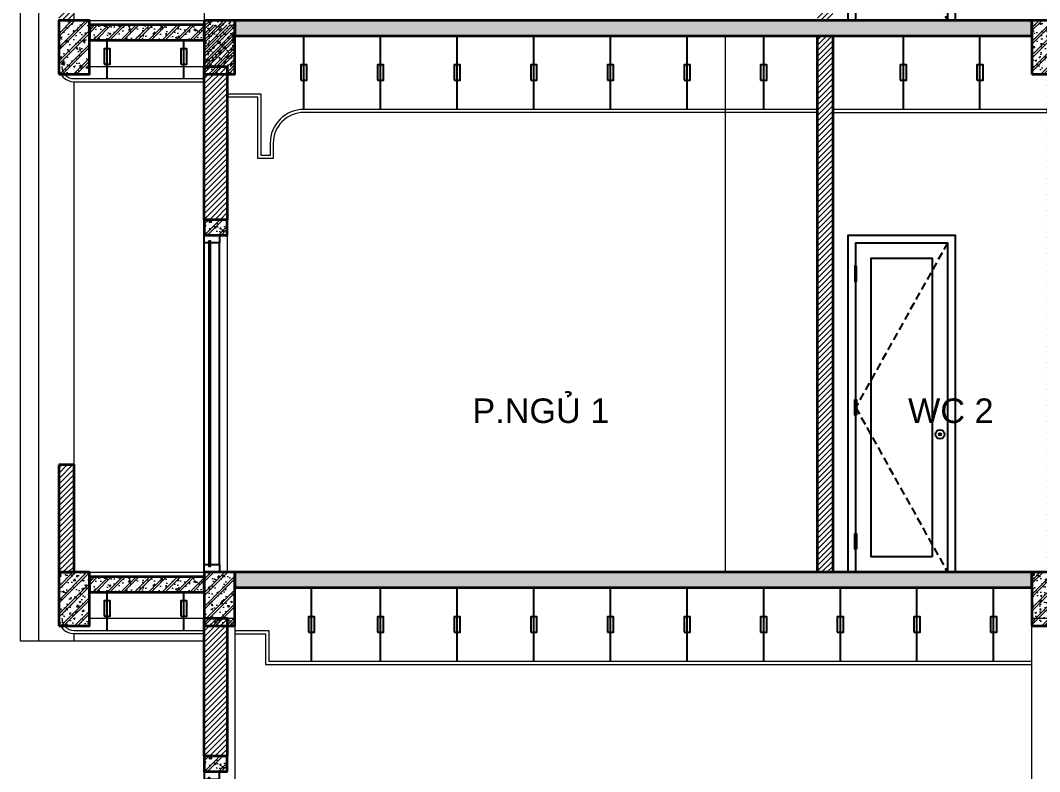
# Model space of a CAD drawing. Header units: inches. Extents: x 236662 to 497023, y -248575 to 81795.
# Drawn here: x 313616 to 320266, y -97452 to -92552 of the extents above; entities that cross this region are included whole.
import ezdxf

# ---------------------------------------------------------------- set-up
doc = ezdxf.new("R2010")
doc.units = ezdxf.units.IN
doc.header["$LTSCALE"] = 10
doc.header["$MEASUREMENT"] = 0
doc.linetypes.add('HIDDEN', pattern=[0.375, 0.25, -0.125])
for name, color, linetype in [('01. HP_TEXT', 9, 'Continuous'), ('04. HP_CUA', 153, 'Continuous'), ('07. HP_KY HIEU', 43, 'Continuous')]:
    doc.layers.add(name, color=color, linetype=linetype)
for name, color, linetype, lineweight in [('02. HP_BE TONG', 1, 'Continuous', 35), ('03. HP_TUONG', 2, 'Continuous', 35), ('06. HP_THAY 1', 134, 'Continuous', 15), ('06. HP_THAY 2', 147, 'Continuous', 13), ('09_HP_HATCH', 8, 'Continuous', 5)]:
    doc.layers.add(name, color=color, linetype=linetype, lineweight=lineweight)
doc.styles.add('TEXT (none)', font='arial.ttf')
pattern_1 = [(45, (329815.53, -100451.71), (-17.67767, 17.67767), [])]

# ---------------------------------------------------------------- blocks, each defined once
blk = doc.blocks.new('ÁDASDASDWD')
at = {"layer": '09_HP_HATCH'}
h = blk.add_hatch(dxfattribs=at)
h.set_pattern_fill('CHAU-01', color=256, scale=15, pattern_type=2)
h.set_pattern_definition([(50, (-55376.965, -37444.2), (107.58903, -9.41282), [11.25, -123.75]), (355, (-55376.97, -37444.2), (-20.8127, 112.82882), [9, -99]), (100.4514, (-55368, -37444.99), (86.7764, 103.41593), [9.56103, -105.17132]), (46.1842, (-55376.97, -37414.2), (160.08616, -24.82785), [16.875, -185.625]), (96.6356, (-55363.62, -37416.27), (140.1994, 146.11768), [14.34154, -157.75695]), (351.1842, (-55376.97, -37414.2), (140.1993, 146.1178), [13.5, -148.5]), (21, (-55361.965, -37421.7), (89.53606, -60.39283), [11.25, -123.75]), (326, (-55361.97, -37421.7), (36.4973, 108.7725), [9, -99]), (71.4514, (-55354.5, -37426.73), (126.0334, 48.37957), [9.56103, -105.17132]), (37.5, (-55376.965, -37444.2), (1.823978, 49.934078), [0, -97.8, 0, -100.5, 0, -99.375]), (7.5, (-55376.965, -37444.2), (39.46043, 59.161757), [0, -57.3, 0, -95.55, 0, -37.875]), (327.5, (-55410.415, -37444.2), (80.073365, -3.38323), [0, -37.5, 0, -117, 0, -155.25]), (317.5, (-55425.415, -37444.2), (87.477925, 15.01575), [0, -48.75, 0, -77.7, 0, -110.25]), (45, (-55376.965, -37444.2), (-45.07806, 45.07806), []), (45, (-55376.965, -37425.827), (-45.07806, 45.07806), [])])
h.paths.add_polyline_path([(-100, -350), (100, -350), (100, 0), (-100, 0)])
at = {"layer": '02. HP_BE TONG'}
blk.add_lwpolyline([(-100, -350), (100, -350), (100, 0), (-100, 0)], close=True, dxfattribs=at)
blk = doc.blocks.new('*U174')
for p, q in [((0, 2400), (0, 2750)), ((100, 2400), (100, 2750)), ((0, 0), (0, 2350)), ((65, 70), (65, 2295)), ((100, 70), (100, 2295))]:
    blk.add_line(p, q)
for points in [[(100, 2800), (100, 2750), (73, 2750), (73, 2760), (65, 2760), (65, 2750), (0, 2750), (0, 2800)], [(65, 2400), (65, 2390), (73, 2390), (73, 2400), (100, 2400), (100, 2365), (65, 2365), (65, 2350), (0, 2350), (0, 2400)], [(65, 2365), (65, 2295), (78.5, 2295), (78.5, 2305), (86.5, 2305), (86.5, 2295), (100, 2295), (100, 2365)], [(78.5, 60), (78.5, 70), (65, 70), (65, 0), (100, 0), (100, 70), (86.5, 70), (86.5, 60)]]:
    blk.add_lwpolyline(points, close=True)
at = {"color": 8}
for points in [[(73, 2390), (65, 2390), (65, 2760), (73, 2760)], [(86.5, 60), (78.5, 60), (78.5, 2305), (86.5, 2305)]]:
    blk.add_lwpolyline(points, close=True, dxfattribs=at)
blk = doc.blocks.new('*U308')
for p, q in [((0, 50), (0, 2150)), ((100, 50), (100, 2150))]:
    blk.add_line(p, q)
for points in [[(0, 2150), (60, 2150), (60, 2160), (70, 2160), (70, 2150), (100, 2150), (100, 2200), (0, 2200)], [(0, 0), (100, 0), (100, 50), (70, 50), (70, 40), (60, 40), (60, 50), (0, 50)]]:
    blk.add_lwpolyline(points, close=True)
at = {"color": 8}
blk.add_lwpolyline([(70, 40), (60, 40), (60, 2160), (70, 2160)], close=True, dxfattribs=at)
blk = doc.blocks.new('*U310')
at = {"ltscale": 20}
h = blk.add_hatch(dxfattribs=at)
h.set_pattern_fill('_USER', color=8, scale=34, angle=32.99202, style=0, pattern_type=0)
h.set_pattern_definition([(180, (55, 2000), (2e-12, -34), [])])
h.paths.add_polyline_path([(55, 2000), (45, 2000), (45, 1900), (55, 1900)])
h = blk.add_hatch(dxfattribs=at)
h.set_pattern_fill('_USER', color=8, scale=34, angle=32.99202, style=0, pattern_type=0)
h.set_pattern_definition([(180, (55, 1025), (4e-12, 34), [])])
h.paths.add_polyline_path([(55, 1025), (45, 1025), (45, 1125), (55, 1125)])
h = blk.add_hatch(dxfattribs=at)
h.set_pattern_fill('_USER', color=8, scale=34, angle=32.99202, style=0, pattern_type=0)
h.set_pattern_definition([(180, (55, 150), (4e-12, 34), [])])
h.paths.add_polyline_path([(55, 150), (45, 150), (45, 250), (55, 250)])
for points in [[(50, 0), (0, 0), (0, 2200), (700, 2200), (700, 0), (650, 0)], [(50, 2000), (50, 2150), (650, 2150), (650, 0), (50, 0), (50, 150)], [(50, 1125), (50, 1900)], [(50, 250), (50, 1025)]]:
    blk.add_lwpolyline(points)
at = {"color": 8, "linetype": 'HIDDEN', "ltscale": 20}
blk.add_lwpolyline([(650, 2150), (50, 1075), (650, 0)], dxfattribs=at)
for points in [[(55, 2000), (45, 2000), (45, 1900), (55, 1900)], [(550, 100), (150, 100), (150, 2050), (550, 2050)], [(55, 1025), (45, 1025), (45, 1125), (55, 1125)], [(55, 150), (45, 150), (45, 250), (55, 250)]]:
    blk.add_lwpolyline(points, close=True)
for radius in [30, 7]:
    blk.add_circle((600, 900), radius)

msp = doc.modelspace()

# ---------------------------------------------------------------- hatches: boundary and pattern name
at = {"layer": '09_HP_HATCH'}
h = msp.add_hatch(dxfattribs=at)
h.set_pattern_fill('ANSI31', color=8, scale=200)
h.set_pattern_definition(pattern_1)
h.paths.add_polyline_path([(318915.5, -89051.7), (318815.5, -89051.7), (318815.5, -92551.7), (318915.5, -92551.7)])
h.paths.add_polyline_path([(320415.5, -89251.7), (320315.5, -89251.7), (320315.5, -92551.7), (320415.5, -92551.7)])
h.paths.add_polyline_path([(318915.5, -92651.7), (318815.5, -92651.7), (318815.5, -96151.7), (318915.5, -96151.7)])
h.paths.add_polyline_path([(320415.5, -92851.7), (320315.5, -92851.7), (320315.5, -96151.7), (320415.5, -96151.7)])
h = msp.add_hatch(dxfattribs=at)
h.set_pattern_fill('ANSI31', color=8, scale=200)
h.set_pattern_definition(pattern_1)
h.paths.add_polyline_path([(313965.5, -91851.7), (313865.5, -91851.7), (313865.5, -92551.7), (313965.5, -92551.7)])
h.paths.add_polyline_path([(314965.5, -92851.7), (314815.5, -92851.7), (314815.5, -93851.7), (314965.5, -93851.7)])
h = msp.add_hatch(dxfattribs=at)
h.set_pattern_fill('CHAU-01', color=256, scale=15, pattern_type=2)
h.set_pattern_definition([(50, (177829.05, -171492.76), (107.589027, -9.41282), [11.25, -123.75]), (355, (177829.05, -171492.76), (-20.8127, 112.82882), [9, -99]), (100.4514, (177838.01, -171493.54), (86.77641, 103.41593), [9.56103, -105.17132]), (46.1842, (177829.05, -171462.76), (160.08616, -24.82785), [16.875, -185.625]), (96.6356, (177842.39, -171464.83), (140.1994, 146.11768), [14.34154, -157.75695]), (351.1842, (177829.05, -171462.76), (140.1993, 146.11779), [13.5, -148.5]), (21, (177844.05, -171470.26), (89.53606, -60.392834), [11.25, -123.75]), (326, (177844.05, -171470.26), (36.4973, 108.77251), [9, -99]), (71.4514, (177851.51, -171475.29), (126.033394, 48.379575), [9.56103, -105.17132]), (37.5, (177829.047, -171492.76), (1.823978, 49.934078), [0, -97.8, 0, -100.5, 0, -99.375]), (7.5, (177829.05, -171492.76), (39.46043, 59.161757), [0, -57.3, 0, -95.55, 0, -37.875]), (327.5, (177795.597, -171492.76), (80.073365, -3.383231), [0, -37.5, 0, -117, 0, -155.25]), (317.5, (177780.6, -171492.76), (87.477925, 15.015747), [0, -48.75, 0, -77.7, 0, -110.25]), (45, (177829.05, -171492.76), (-45.078057, 45.078057), []), (45, (177829.05, -171474.385), (-45.078057, 45.078057), [])])
h.paths.add_polyline_path([(315015.5, -92551.7), (315015.5, -92651.7), (320215.5, -92651.7), (320215.5, -92551.7)])
h = msp.add_hatch(dxfattribs=at)
h.set_pattern_fill('CHAU-01', color=256, scale=15, pattern_type=2)
h.set_pattern_definition([(50, (172429.05, -171522.76), (107.589027, -9.41282), [11.25, -123.75]), (355, (172429.05, -171522.76), (-20.8127, 112.82882), [9, -99]), (100.4514, (172438.01, -171523.54), (86.77641, 103.41593), [9.56103, -105.17132]), (46.1842, (172429.05, -171492.76), (160.08616, -24.82785), [16.875, -185.625]), (96.6356, (172442.39, -171494.83), (140.1994, 146.11768), [14.34154, -157.75695]), (351.1842, (172429.05, -171492.76), (140.1993, 146.11779), [13.5, -148.5]), (21, (172444.05, -171500.26), (89.53606, -60.392834), [11.25, -123.75]), (326, (172444.05, -171500.26), (36.4973, 108.77251), [9, -99]), (71.4514, (172451.51, -171505.29), (126.033394, 48.379575), [9.56103, -105.17132]), (37.5, (172429.047, -171522.76), (1.823978, 49.934078), [0, -97.8, 0, -100.5, 0, -99.375]), (7.5, (172429.05, -171522.76), (39.46043, 59.161757), [0, -57.3, 0, -95.55, 0, -37.875]), (327.5, (172395.597, -171522.76), (80.073365, -3.383231), [0, -37.5, 0, -117, 0, -155.25]), (317.5, (172380.6, -171522.76), (87.477925, 15.015747), [0, -48.75, 0, -77.7, 0, -110.25]), (45, (172429.05, -171522.76), (-45.078057, 45.078057), []), (45, (172429.05, -171504.385), (-45.078057, 45.078057), [])])
h.paths.add_polyline_path([(314065.5, -92581.7), (314065.5, -92681.7), (314815.5, -92681.7), (314815.5, -92581.7)])
h = msp.add_hatch(dxfattribs=at)
h.set_pattern_fill('CHAU-01', color=256, scale=15, pattern_type=2)
h.set_pattern_definition([(50, (259538.565, -129995.91), (107.58903, -9.41282), [11.25, -123.75]), (355, (259538.57, -129995.91), (-20.8127, 112.82882), [9, -99]), (100.4514, (259547.53, -129996.7), (86.7764, 103.41593), [9.56103, -105.17132]), (46.1842, (259538.57, -129965.91), (160.08616, -24.82785), [16.875, -185.625]), (96.6356, (259551.9, -129967.98), (140.1994, 146.11768), [14.34154, -157.75695]), (351.1842, (259538.57, -129965.91), (140.1993, 146.1178), [13.5, -148.5]), (21, (259553.565, -129973.41), (89.53606, -60.39283), [11.25, -123.75]), (326, (259553.57, -129973.41), (36.4973, 108.7725), [9, -99]), (71.4514, (259561.03, -129978.45), (126.0334, 48.37957), [9.56103, -105.17132]), (37.5, (259538.565, -129995.912), (1.823978, 49.934078), [0, -97.8, 0, -100.5, 0, -99.375]), (7.5, (259538.565, -129995.91), (39.46043, 59.161757), [0, -57.3, 0, -95.55, 0, -37.875]), (327.5, (259505.115, -129995.912), (80.073365, -3.38323), [0, -37.5, 0, -117, 0, -155.25]), (317.5, (259490.115, -129995.91), (87.477925, 15.01575), [0, -48.75, 0, -77.7, 0, -110.25]), (45, (259538.565, -129995.91), (-45.07806, 45.07806), []), (45, (259538.565, -129977.54), (-45.07806, 45.07806), [])])
h.paths.add_polyline_path([(314815.5, -92851.7), (315015.5, -92851.7), (315015.5, -92581.7), (314815.5, -92581.7)])
h = msp.add_hatch(dxfattribs=at)
h.set_pattern_fill('CHAU-01', color=256, scale=15, pattern_type=2)
h.set_pattern_definition([(50, (207880.54, -177015.58), (107.58903, -9.41282), [11.25, -123.75]), (355, (207880.54, -177015.58), (-20.8127, 112.82882), [9, -99]), (100.4514, (207889.5, -177016.37), (86.77641, 103.41593), [9.56103, -105.17132]), (46.1842, (207880.54, -176985.58), (160.08616, -24.82785), [16.875, -185.625]), (96.6356, (207893.88, -176987.65), (140.1994, 146.11768), [14.34154, -157.75695]), (351.1842, (207880.54, -176985.58), (140.1993, 146.1178), [13.5, -148.5]), (21, (207895.54, -176993.08), (89.53606, -60.392834), [11.25, -123.75]), (326, (207895.54, -176993.08), (36.4973, 108.77251), [9, -99]), (71.4514, (207903, -176998.12), (126.033394, 48.379575), [9.56103, -105.17132]), (37.5, (207880.54, -177015.584), (1.823978, 49.934078), [0, -97.8, 0, -100.5, 0, -99.375]), (7.5, (207880.54, -177015.584), (39.46043, 59.161757), [0, -57.3, 0, -95.55, 0, -37.875]), (327.5, (207847.09, -177015.584), (80.073365, -3.383231), [0, -37.5, 0, -117, 0, -155.25]), (317.5, (207832.09, -177015.584), (87.477925, 15.015747), [0, -48.75, 0, -77.7, 0, -110.25]), (45, (207880.54, -177015.584), (-45.078057, 45.078057), []), (45, (207880.54, -176997.21), (-45.078057, 45.078057), [])])
h.paths.add_polyline_path([(314815.5, -93851.7), (314815.5, -93951.7), (314965.5, -93951.7), (314965.5, -93851.7)])
h = msp.add_hatch(dxfattribs=at)
h.set_pattern_fill('ANSI31', color=8, scale=200)
h.set_pattern_definition(pattern_1)
h.paths.add_polyline_path([(314965.5, -96451.7), (314815.5, -96451.7), (314815.5, -97351.7), (314965.5, -97351.7)])
h.paths.add_polyline_path([(313965.5, -95451.7), (313865.5, -95451.7), (313865.5, -96151.7), (313965.5, -96151.7)])
h = msp.add_hatch(dxfattribs=at)
h.set_pattern_fill('CHAU-01', color=256, scale=15, pattern_type=2)
h.set_pattern_definition([(50, (177829.05, -175092.76), (107.589027, -9.41282), [11.25, -123.75]), (355, (177829.05, -175092.76), (-20.8127, 112.82882), [9, -99]), (100.4514, (177838.01, -175093.54), (86.77641, 103.41593), [9.56103, -105.17132]), (46.1842, (177829.05, -175062.76), (160.08616, -24.82785), [16.875, -185.625]), (96.6356, (177842.39, -175064.83), (140.1994, 146.11768), [14.34154, -157.75695]), (351.1842, (177829.05, -175062.76), (140.1993, 146.11779), [13.5, -148.5]), (21, (177844.05, -175070.26), (89.53606, -60.392834), [11.25, -123.75]), (326, (177844.05, -175070.26), (36.4973, 108.77251), [9, -99]), (71.4514, (177851.51, -175075.29), (126.033394, 48.379575), [9.56103, -105.17132]), (37.5, (177829.047, -175092.76), (1.823978, 49.934078), [0, -97.8, 0, -100.5, 0, -99.375]), (7.5, (177829.05, -175092.76), (39.46043, 59.161757), [0, -57.3, 0, -95.55, 0, -37.875]), (327.5, (177795.597, -175092.76), (80.073365, -3.383231), [0, -37.5, 0, -117, 0, -155.25]), (317.5, (177780.6, -175092.76), (87.477925, 15.015747), [0, -48.75, 0, -77.7, 0, -110.25]), (45, (177829.05, -175092.76), (-45.078057, 45.078057), []), (45, (177829.05, -175074.385), (-45.078057, 45.078057), [])])
h.paths.add_polyline_path([(315015.5, -96151.7), (315015.5, -96251.7), (320215.5, -96251.7), (320215.5, -96151.7)])
h = msp.add_hatch(dxfattribs=at)
h.set_pattern_fill('CHAU-01', color=256, scale=15, pattern_type=2)
h.set_pattern_definition([(50, (172429.05, -175122.76), (107.589027, -9.41282), [11.25, -123.75]), (355, (172429.05, -175122.76), (-20.8127, 112.82882), [9, -99]), (100.4514, (172438.01, -175123.54), (86.77641, 103.41593), [9.56103, -105.17132]), (46.1842, (172429.05, -175092.76), (160.08616, -24.82785), [16.875, -185.625]), (96.6356, (172442.39, -175094.83), (140.1994, 146.11768), [14.34154, -157.75695]), (351.1842, (172429.05, -175092.76), (140.1993, 146.11779), [13.5, -148.5]), (21, (172444.05, -175100.26), (89.53606, -60.392834), [11.25, -123.75]), (326, (172444.05, -175100.26), (36.4973, 108.77251), [9, -99]), (71.4514, (172451.51, -175105.29), (126.033394, 48.379575), [9.56103, -105.17132]), (37.5, (172429.047, -175122.76), (1.823978, 49.934078), [0, -97.8, 0, -100.5, 0, -99.375]), (7.5, (172429.05, -175122.76), (39.46043, 59.161757), [0, -57.3, 0, -95.55, 0, -37.875]), (327.5, (172395.597, -175122.76), (80.073365, -3.383231), [0, -37.5, 0, -117, 0, -155.25]), (317.5, (172380.6, -175122.76), (87.477925, 15.015747), [0, -48.75, 0, -77.7, 0, -110.25]), (45, (172429.05, -175122.76), (-45.078057, 45.078057), []), (45, (172429.05, -175104.385), (-45.078057, 45.078057), [])])
h.paths.add_polyline_path([(314065.5, -96181.7), (314065.5, -96281.7), (314815.5, -96281.7), (314815.5, -96181.7)])
h = msp.add_hatch(dxfattribs=at)
h.set_pattern_fill('CHAU-01', color=256, scale=15, pattern_type=2)
h.set_pattern_definition([(50, (207880.54, -180515.58), (107.58903, -9.41282), [11.25, -123.75]), (355, (207880.54, -180515.58), (-20.8127, 112.82882), [9, -99]), (100.4514, (207889.5, -180516.37), (86.77641, 103.41593), [9.56103, -105.17132]), (46.1842, (207880.54, -180485.58), (160.08616, -24.82785), [16.875, -185.625]), (96.6356, (207893.88, -180487.65), (140.1994, 146.11768), [14.34154, -157.75695]), (351.1842, (207880.54, -180485.58), (140.1993, 146.1178), [13.5, -148.5]), (21, (207895.54, -180493.08), (89.53606, -60.392834), [11.25, -123.75]), (326, (207895.54, -180493.08), (36.4973, 108.77251), [9, -99]), (71.4514, (207903, -180498.12), (126.033394, 48.379575), [9.56103, -105.17132]), (37.5, (207880.54, -180515.584), (1.823978, 49.934078), [0, -97.8, 0, -100.5, 0, -99.375]), (7.5, (207880.54, -180515.584), (39.46043, 59.161757), [0, -57.3, 0, -95.55, 0, -37.875]), (327.5, (207847.09, -180515.584), (80.073365, -3.383231), [0, -37.5, 0, -117, 0, -155.25]), (317.5, (207832.09, -180515.584), (87.477925, 15.015747), [0, -48.75, 0, -77.7, 0, -110.25]), (45, (207880.54, -180515.584), (-45.078057, 45.078057), []), (45, (207880.54, -180497.21), (-45.078057, 45.078057), [])])
h.paths.add_polyline_path([(314815.5, -97351.7), (314815.5, -97451.7), (314965.5, -97451.7), (314965.5, -97351.7)])

# ---------------------------------------------------------------- linework, layer by layer
at = {"layer": '02. HP_BE TONG'}
for points in [[(315015.5, -92551.7), (315015.5, -92651.7), (320215.5, -92651.7), (320215.5, -92551.7)], [(314065.5, -92581.7), (314065.5, -92681.7), (314815.5, -92681.7), (314815.5, -92581.7)], [(314815.5, -93851.7), (314815.5, -93951.7), (314965.5, -93951.7), (314965.5, -93851.7)], [(315015.5, -96151.7), (315015.5, -96251.7), (320215.5, -96251.7), (320215.5, -96151.7)], [(314065.5, -96181.7), (314065.5, -96281.7), (314815.5, -96281.7), (314815.5, -96181.7)]]:
    msp.add_lwpolyline(points, close=True, dxfattribs=at)
at = {"layer": '02. HP_BE TONG', "elevation": -4}
msp.add_lwpolyline([(314815.5, -97351.7), (314815.5, -97451.7), (314965.5, -97451.7), (314965.5, -97351.7)], close=True, dxfattribs=at)
at = {"layer": '03. HP_TUONG'}
for points in [[(318815.5, -92651.7), (318915.5, -92651.7), (318915.5, -96151.7), (318815.5, -96151.7)], [(314815.5, -92851.7), (314965.5, -92851.7), (314965.5, -93851.7), (314815.5, -93851.7)], [(313865.5, -95451.7), (313865.5, -96151.7), (313965.5, -96151.7), (313965.5, -95451.7)]]:
    msp.add_lwpolyline(points, close=True, dxfattribs=at)
at = {"layer": '03. HP_TUONG', "elevation": -4}
msp.add_lwpolyline([(314815.5, -96451.7), (314965.5, -96451.7), (314965.5, -97351.7), (314815.5, -97351.7)], close=True, dxfattribs=at)
at = {"layer": '06. HP_THAY 1'}
for p, q in [((314815.5, -89221.7), (314815.5, -92551.7)), ((313615.5, -96601.7), (313615.5, -89251.7)), ((313735.5, -96601.7), (313735.5, -89601.7)), ((313965.5, -92551.7), (313965.5, -89601.7)), ((314065.5, -92551.7), (314815.5, -92551.7)), ((318215.5, -96151.7), (318215.5, -92651.7)), ((313965.5, -92931.7), (314815.5, -92931.7)), ((313965.5, -95451.7), (313965.5, -92951.7)), ((313965.5, -92951.7), (314815.5, -92951.7)), ((314065.5, -96151.7), (314815.5, -96151.7)), ((313965.5, -96531.7), (314815.5, -96531.7)), ((313965.5, -96551.7), (314815.5, -96551.7)), ((313965.5, -96601.7), (313965.5, -96551.7)), ((314815.5, -96601.7), (313615.5, -96601.7))]:
    msp.add_line(p, q, dxfattribs=at)
for points in [[(314815.5, -93951.7), (314965.5, -93951.7), (314965.5, -96151.7), (314815.5, -96151.7)], [(314815.5, -96451.7), (315015.5, -96451.7), (315015.5, -100251.7), (314815.5, -100251.7)], [(320215.5, -96451.7), (320415.5, -96451.7), (320415.5, -100251.7), (320215.5, -100251.7)]]:
    msp.add_lwpolyline(points, close=True, dxfattribs=at)
for centre, radius in [((313965.5, -92851.7), 100), ((313965.5, -92851.7), 80), ((313965.5, -96451.7), 100), ((313965.5, -96451.7), 80)]:
    msp.add_arc(centre, radius, 180, 270, dxfattribs=at)
at = {"layer": '06. HP_THAY 2'}
for p, q in [((314065.5, -92851.7), (314815.5, -92851.7)), ((314065.5, -96451.7), (314815.5, -96451.7, -4))]:
    msp.add_line(p, q, dxfattribs=at)
for points in [[(318815.5, -93132), (315465.5, -93132, 0.414214), (315245.5, -93352), (315245.5, -93432), (315185.5, -93432), (315185.5, -93032), (314965.5, -93032)], [(318815.5, -93152), (315465.5, -93152, 0.414214), (315265.5, -93352), (315265.5, -93452), (315165.5, -93452), (315165.5, -93052), (314965.5, -93052)]]:
    msp.add_lwpolyline(points, format="xyb", dxfattribs=at)
msp.add_lwpolyline([(318915.5, -93152), (320315.5, -93152), (320315.5, -93132), (318915.5, -93132)], close=True, dxfattribs=at)
for points in [[(315015.5, -96532), (315235.5, -96532), (315235.5, -96732), (320215.5, -96732)], [(315015.5, -96552), (315215.5, -96552), (315215.5, -96752), (320215.5, -96752)]]:
    msp.add_lwpolyline(points, dxfattribs=at)
at = {"layer": '07. HP_KY HIEU'}
for p, q in [((314182.4, -92931.7), (314182.4, -92681.7)), ((314682.4, -92931.7), (314682.4, -92681.7)), ((315465.5, -93132), (315465.5, -92651.7)), ((315965.5, -93132), (315965.5, -92651.7)), ((316465.5, -93132), (316465.5, -92651.7)), ((316965.5, -93132), (316965.5, -92651.7)), ((317465.5, -93132), (317465.5, -92651.7)), ((317965.5, -93132), (317965.5, -92651.7)), ((318465.5, -93132), (318465.5, -92651.7)), ((319376.5, -93132), (319376.5, -92651.7)), ((319876.5, -93132), (319876.5, -92651.7)), ((314182.4, -96531.7), (314182.4, -96281.7)), ((314682.4, -96531.7), (314682.4, -96281.7)), ((315515.5, -96732), (315515.5, -96251.7)), ((315965.5, -96732), (315965.5, -96251.7)), ((316465.5, -96732), (316465.5, -96251.7)), ((316965.5, -96732), (316965.5, -96251.7)), ((317465.5, -96732), (317465.5, -96251.7)), ((317965.5, -96732), (317965.5, -96251.7)), ((318465.5, -96732), (318465.5, -96251.7)), ((318965.5, -96732), (318965.5, -96251.7)), ((319465.5, -96732), (319465.5, -96251.7)), ((319965.5, -96732), (319965.5, -96251.7))]:
    msp.add_line(p, q, dxfattribs=at)
for points in [[(314162.4, -92837.1), (314202.4, -92837.1), (314202.4, -92737.1), (314162.4, -92737.1)], [(314662.4, -92837.1), (314702.4, -92837.1), (314702.4, -92737.1), (314662.4, -92737.1)], [(315445.5, -92941.8), (315485.5, -92941.8), (315485.5, -92841.8), (315445.5, -92841.8)], [(315945.5, -92941.8), (315985.5, -92941.8), (315985.5, -92841.8), (315945.5, -92841.8)], [(316445.5, -92941.8), (316485.5, -92941.8), (316485.5, -92841.8), (316445.5, -92841.8)], [(316945.5, -92941.8), (316985.5, -92941.8), (316985.5, -92841.8), (316945.5, -92841.8)], [(317445.5, -92941.8), (317485.5, -92941.8), (317485.5, -92841.8), (317445.5, -92841.8)], [(317945.5, -92941.8), (317985.5, -92941.8), (317985.5, -92841.8), (317945.5, -92841.8)], [(318445.5, -92941.8), (318485.5, -92941.8), (318485.5, -92841.8), (318445.5, -92841.8)], [(319356.5, -92941.8), (319396.5, -92941.8), (319396.5, -92841.8), (319356.5, -92841.8)], [(319856.5, -92941.8), (319896.5, -92941.8), (319896.5, -92841.8), (319856.5, -92841.8)], [(314162.4, -96437.1), (314202.4, -96437.1), (314202.4, -96337.1), (314162.4, -96337.1)], [(314662.4, -96437.1), (314702.4, -96437.1), (314702.4, -96337.1), (314662.4, -96337.1)], [(315495.5, -96541.8), (315535.5, -96541.8), (315535.5, -96441.8), (315495.5, -96441.8)], [(315945.5, -96541.8), (315985.5, -96541.8), (315985.5, -96441.8), (315945.5, -96441.8)], [(316445.5, -96541.8), (316485.5, -96541.8), (316485.5, -96441.8), (316445.5, -96441.8)], [(316945.5, -96541.8), (316985.5, -96541.8), (316985.5, -96441.8), (316945.5, -96441.8)], [(317445.5, -96541.8), (317485.5, -96541.8), (317485.5, -96441.8), (317445.5, -96441.8)], [(317945.5, -96541.8), (317985.5, -96541.8), (317985.5, -96441.8), (317945.5, -96441.8)], [(318445.5, -96541.8), (318485.5, -96541.8), (318485.5, -96441.8), (318445.5, -96441.8)], [(318945.5, -96541.8), (318985.5, -96541.8), (318985.5, -96441.8), (318945.5, -96441.8)], [(319445.5, -96541.8), (319485.5, -96541.8), (319485.5, -96441.8), (319445.5, -96441.8)], [(319945.5, -96541.8), (319985.5, -96541.8), (319985.5, -96441.8), (319945.5, -96441.8)]]:
    msp.add_lwpolyline(points, close=True, dxfattribs=at)

# ---------------------------------------------------------------- block references
at = {"layer": '04. HP_CUA'}
for p in [(319015.5, -92551.7), (319015.5, -96151.7)]:
    msp.add_blockref('*U310', p, dxfattribs=at)
at = {"layer": '04. HP_CUA', "xscale": -1}
for name, p in [('*U308', (314915.5, -96151.7)), ('*U174', (314915.5, -100251.7))]:
    msp.add_blockref(name, p, dxfattribs=at)
at = {"layer": '06. HP_THAY 1'}
for p in [(313965.5, -92551.7), (314915.5, -92551.7), (320315.5, -92551.7), (313965.5, -96151.7), (314915.5, -96151.7), (320315.5, -96151.7)]:
    msp.add_blockref('ÁDASDASDWD', p, dxfattribs=at)

# ---------------------------------------------------------------- texts
at = {"layer": '01. HP_TEXT', "style": 'TEXT (none)'}
for s, p in [('P.NGỦ 1', (316564.5, -95177.7)), ('WC 2', (319407, -95177.7))]:
    msp.add_text(s, height=159.88, dxfattribs=at).set_placement(p)

doc.saveas('drawing.dxf')
